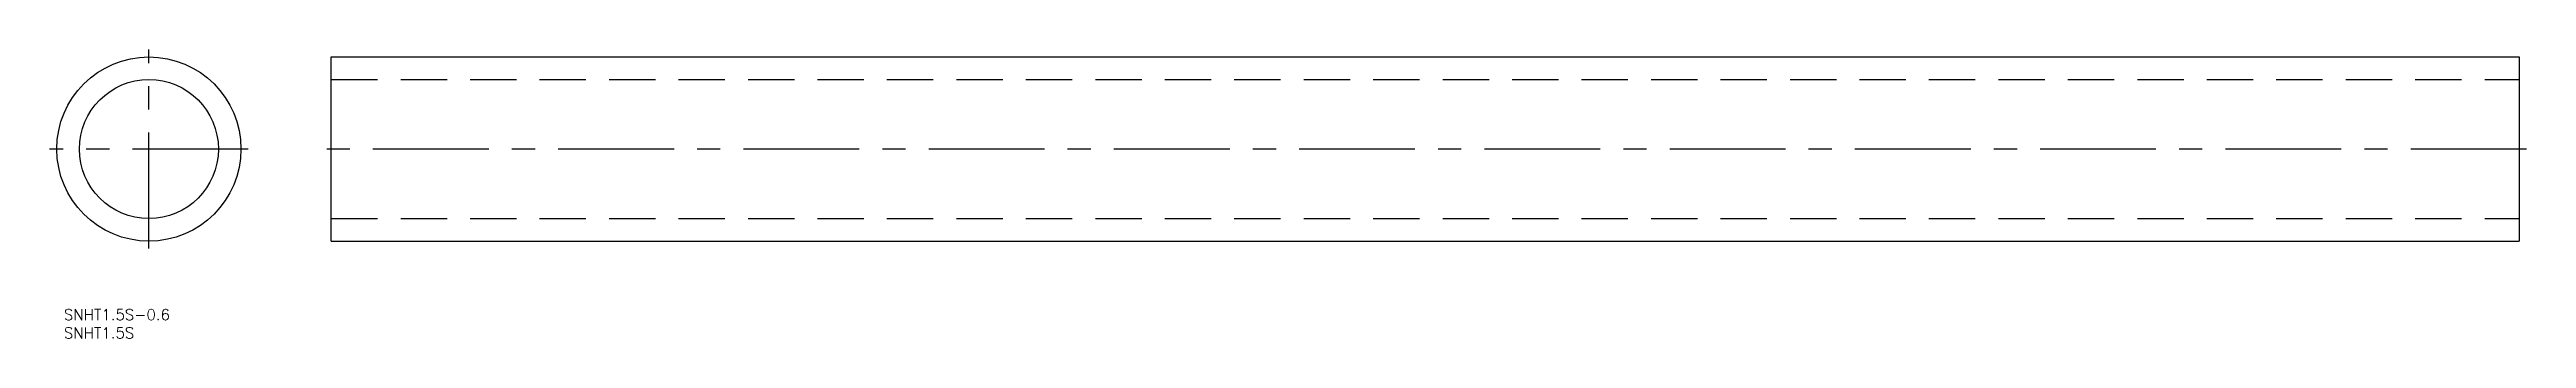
# Model space of a CAD drawing. Extents: x -27 to 652, y -52 to 27.
import ezdxf

# ---------------------------------------------------------------- set-up
doc = ezdxf.new("R2010")
doc.units = 0
doc.linetypes.add('CENTER', pattern=[50.8, 31.75, -6.35, 6.35, -6.35])
doc.linetypes.add('DASHED', pattern=[19.05, 12.7, -6.35])
doc.layers.get('0').update_dxf_attribs({"linetype": 'CONTINUOUS'})
doc.layers.add('CENTER', color=1, linetype='CENTER')
doc.styles.get("Standard").update_dxf_attribs({"font": 'txt.shx', "height": 3, "bigfont": 'bigfont.shx'})

msp = doc.modelspace()

# ---------------------------------------------------------------- linework, layer by layer
at = {"color": 7, "linetype": 'CONTINUOUS'}
for p, q in [((50, -25.25), (50, 25.25)), ((50, 25.25), (650, 25.25)), ((650, 25.25), (650, -25.25)), ((50, -25.25), (650, -25.25))]:
    msp.add_line(p, q, dxfattribs=at)
at = {"color": 3, "linetype": 'DASHED'}
for p, q in [((50, 19.05), (650, 19.05)), ((50, -19.05), (650, -19.05))]:
    msp.add_line(p, q, dxfattribs=at)
at = {"color": 7, "linetype": 'CONTINUOUS'}
for radius in [25.25, 19.05]:
    msp.add_circle((0, 0), radius, dxfattribs=at)
at = {"layer": 'CENTER', "color": 1, "linetype": 'CENTER'}
for p, q in [((0, -27.25), (0, 27.25)), ((27.25, 0), (-27.25, 0)), ((652, 0), (48, 0))]:
    msp.add_line(p, q, dxfattribs=at)

# ---------------------------------------------------------------- texts
at = {"color": 7, "linetype": 'CONTINUOUS'}
for s, p in [('SNHT1.5S-0.6', (-23.3, -46.89)), ('SNHT1.5S', (-23.3, -51.89))]:
    msp.add_text(s, height=3, dxfattribs=at).set_placement(p)

doc.saveas('drawing.dxf')
